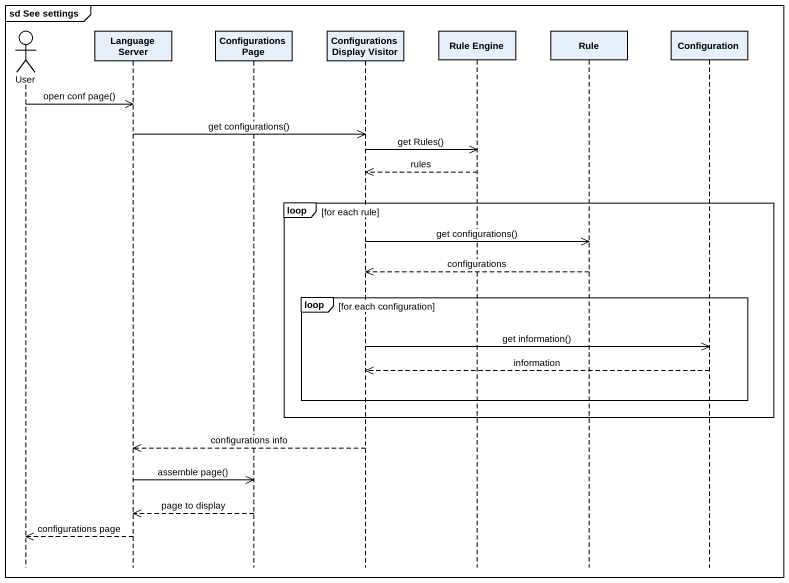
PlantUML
@startuml
mainframe sd See settings
hide footbox
actor User
participant "Language Server" as Language_Server
participant "Configurations Page" as Configurations_Page
participant "Configurations Display Visitor" as Configurations_Display
participant "Rule Engine" as Rule_Engine
participant Rule
participant Configuration

User ->> Language_Server : open conf page()
Language_Server ->> Configurations_Display : get configurations()
Configurations_Display ->> Rule_Engine : get Rules()
Rule_Engine -->> Configurations_Display : rules
loop for each rule
  Configurations_Display ->> Rule : get configurations()
  Rule -->> Configurations_Display : configurations
  loop for each configuration
    Configurations_Display ->> Configuration : get information()
    Configuration -->> Configurations_Display : information
  end
end
Configurations_Display -->> Language_Server : configurations info
Language_Server ->> Configurations_Page : assemble page()
Configurations_Page -->> Language_Server : page to display
Language_Server -->> User : configurations page
@enduml
